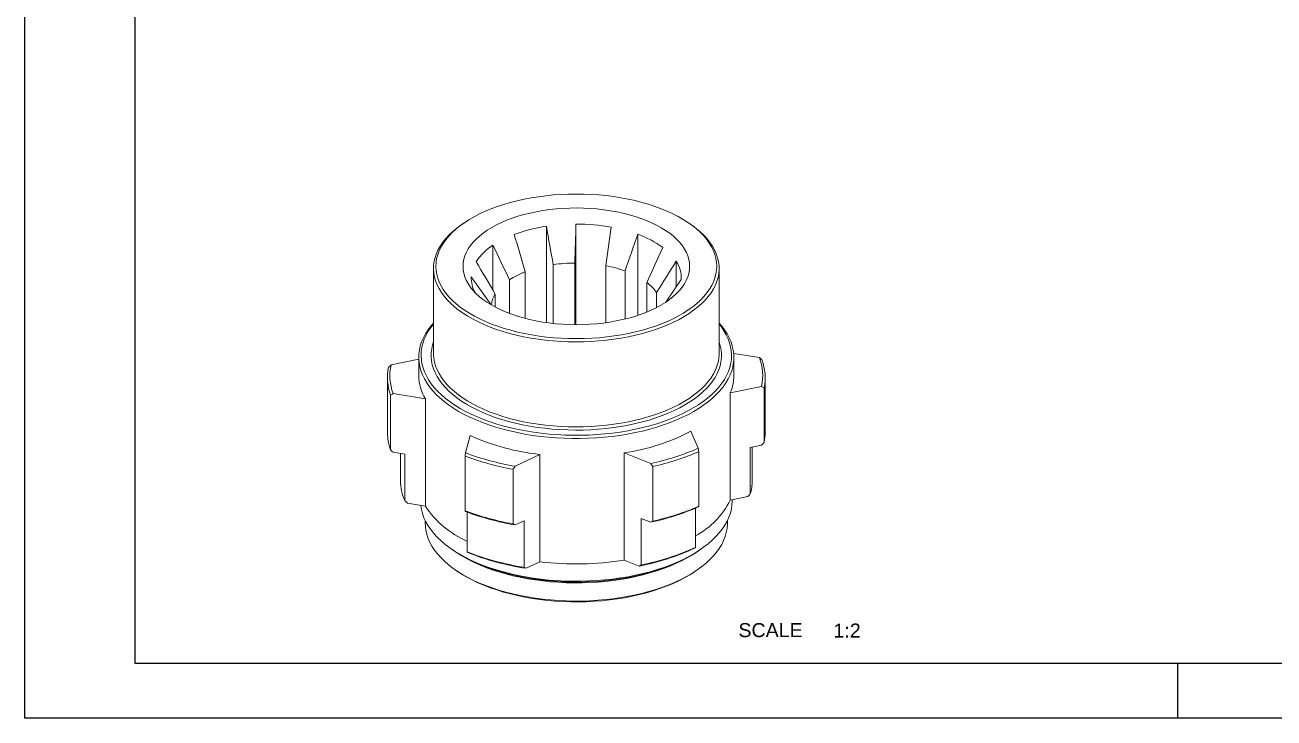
# Model space of a CAD drawing. Header units: millimetres. Extents: x 2490 to 2826, y 1138 to 1375.
# Drawn here: x 2489.9 to 2671.7, y 1138 to 1238.9 of the extents above; entities that cross this region are included whole.
import ezdxf

# ---------------------------------------------------------------- set-up
doc = ezdxf.new("R2010")
doc.units = ezdxf.units.MM
doc.linetypes.add('ACAD_ISO02W100', pattern=[15, 12, -3])
doc.linetypes.add('ACAD_ISO05W100', pattern=[33, 24, -3, 0, -3, 0, -3])
doc.layers.add('AM_8', color=40, linetype='ACAD_ISO02W100', lineweight=35)
doc.layers.add('AM_BOR', color=2, linetype='ACAD_ISO05W100', lineweight=35)
doc.styles.get("Standard").update_dxf_attribs({"font": 'arial.ttf'})

# ---------------------------------------------------------------- blocks, each defined once
blk = doc.blocks.new('A3 ZTL')
for p, q in [((19.57, 280.82), (19.57, 9.78)), ((19.57, 9.78), (401.17, 9.78))]:
    blk.add_line(p, q)
at = {"layer": 'AM_BOR', "color": 135, "linetype": 'Continuous', "lineweight": 25}
for p, q in [((0, 0), (0, 290.61)), ((410.96, 0), (0, 0))]:
    blk.add_line(p, q, dxfattribs=at)
at = {"layer": 'AM_BOR', "color": 135, "lineweight": 25}
blk.add_line((205.48, 9.78), (205.48, 0), dxfattribs=at)

msp = doc.modelspace()

# ---------------------------------------------------------------- linework, layer by layer
at = {"color": 7, "linetype": 'Continuous', "lineweight": 15}
for p, q in [((2553.796, 1210.119), (2553.521, 1209.931)), ((2565.792, 1195.593), (2565.792, 1209.624)), ((2570.094, 1195.292), (2570.094, 1209.949)), ((2586.769, 1209.931), (2586.494, 1210.119)), ((2579.095, 1196.651), (2579.095, 1208.46)), ((2558.004, 1200.288), (2558.004, 1206.864)), ((2569.926, 1204.269), (2569.926, 1195.292)), ((2584.677, 1200.774), (2584.677, 1204.53)), ((2549.348, 1203.495), (2549.348, 1191.12)), ((2562.695, 1202.986), (2562.695, 1196.207)), ((2566.777, 1195.471), (2566.777, 1204.03)), ((2574.42, 1195.582), (2574.42, 1203.878)), ((2577.24, 1203.119), (2577.24, 1196.117)), ((2590.942, 1191.12), (2590.942, 1203.495)), ((2557.733, 1198.207), (2554.853, 1202.273)), ((2554.853, 1201.869), (2554.853, 1202.273)), ((2560.421, 1196.924), (2560.421, 1201.839)), ((2580.429, 1197.144), (2580.429, 1201.442)), ((2583.165, 1198.595), (2585.437, 1201.869)), ((2558.31, 1199.759), (2558.31, 1197.868)), ((2581.845, 1199.973), (2581.845, 1197.797)), ((2543.161, 1189.452), (2547.2, 1190.285)), ((2547.2, 1190.53), (2547.2, 1187.879)), ((2596.819, 1190.504), (2593.062, 1191.113)), ((2593.09, 1187.879), (2593.09, 1190.53)), ((2542.645, 1187.584), (2542.645, 1179.628)), ((2597.129, 1186.305), (2592.565, 1185.364)), ((2597.491, 1178.13), (2597.491, 1186.085)), ((2597.645, 1179.628), (2597.645, 1187.584)), ((2543.1, 1177.064), (2543.1, 1185.019)), ((2543.471, 1185.253), (2548.161, 1184.493)), ((2548.161, 1168.876), (2548.161, 1184.493)), ((2592.565, 1169.747), (2592.565, 1185.364)), ((2554.008, 1176.629), (2554.706, 1179.136)), ((2587.896, 1177.294), (2586.83, 1179.766)), ((2595.484, 1177.421), (2597.129, 1177.761)), ((2595.484, 1170.644), (2595.484, 1177.421)), ((2595.754, 1172.557), (2595.754, 1177.477)), ((2545.162, 1176.434), (2543.471, 1176.709)), ((2544.536, 1176.536), (2544.536, 1172.557)), ((2545.162, 1169.657), (2545.162, 1176.434)), ((2553.952, 1168.18), (2553.952, 1176.136)), ((2561.222, 1174.669), (2564.846, 1176.38)), ((2564.846, 1160.764), (2564.846, 1176.38)), ((2577.126, 1161.005), (2577.126, 1176.621)), ((2580.992, 1175.056), (2577.126, 1176.621)), ((2587.98, 1168.848), (2587.98, 1176.803)), ((2560.935, 1166.283), (2560.935, 1174.238)), ((2581.298, 1166.682), (2581.298, 1174.638)), ((2592.565, 1169.747), (2595.114, 1170.273)), ((2592.832, 1169.61), (2592.832, 1169.802)), ((2548.161, 1168.876), (2545.542, 1169.301)), ((2554.259, 1162.211), (2554.259, 1167.99)), ((2587.511, 1162.863), (2587.511, 1168.581)), ((2548.145, 1166.755), (2548.145, 1166.369)), ((2562.528, 1166.741), (2561.222, 1166.124)), ((2562.528, 1159.964), (2562.528, 1166.741)), ((2579.598, 1167.075), (2580.992, 1166.511)), ((2579.598, 1160.298), (2579.598, 1167.075)), ((2592.145, 1166.369), (2592.145, 1166.755)), ((2552.01, 1162.589), (2552.559, 1162.213)), ((2587.731, 1162.213), (2588.28, 1162.589)), ((2564.846, 1160.764), (2562.822, 1159.808)), ((2577.126, 1161.005), (2579.285, 1160.131)), ((2552.559, 1159.561), (2552.834, 1159.373)), ((2587.456, 1159.373), (2587.731, 1159.561))]:
    msp.add_line(p, q, dxfattribs=at)
at = {"color": 7, "linetype": 'Continuous', "lineweight": 15, "flags": 128}
for points in [[(2560.6, 1194.473), (2561.593, 1194.221), (2562.611, 1193.996), (2563.652, 1193.801), (2564.711, 1193.634), (2565.787, 1193.498), (2566.875, 1193.391), (2567.973, 1193.315), (2569.077, 1193.27), (2570.185, 1193.256), (2571.292, 1193.272), (2572.396, 1193.32), (2573.493, 1193.398), (2574.58, 1193.506), (2575.655, 1193.645), (2576.713, 1193.814), (2577.752, 1194.011), (2578.769, 1194.238), (2579.76, 1194.492), (2580.724, 1194.774), (2581.656, 1195.082), (2582.554, 1195.416), (2583.416, 1195.774), (2584.239, 1196.156), (2585.021, 1196.56), (2585.759, 1196.986), (2586.451, 1197.431), (2587.096, 1197.895), (2587.691, 1198.376), (2588.234, 1198.874), (2588.724, 1199.385), (2589.16, 1199.91), (2589.54, 1200.446), (2589.863, 1200.991), (2590.128, 1201.545), (2590.335, 1202.106), (2590.482, 1202.671), (2590.57, 1203.24), (2590.598, 1203.81), (2590.566, 1204.38), (2590.474, 1204.949), (2590.322, 1205.514), (2590.111, 1206.074), (2589.842, 1206.628), (2589.515, 1207.173), (2589.131, 1207.708), (2588.691, 1208.231), (2588.197, 1208.742), (2587.65, 1209.238), (2587.051, 1209.718), (2586.403, 1210.181), (2585.708, 1210.625), (2584.966, 1211.049), (2584.182, 1211.452), (2583.356, 1211.832), (2582.491, 1212.188), (2581.59, 1212.52), (2580.656, 1212.827), (2579.69, 1213.106), (2578.697, 1213.359), (2577.679, 1213.583), (2576.638, 1213.779), (2575.578, 1213.945), (2574.503, 1214.082), (2573.415, 1214.188), (2572.317, 1214.264), (2571.213, 1214.31), (2570.105, 1214.324), (2568.998, 1214.307), (2567.894, 1214.26), (2566.797, 1214.182), (2565.709, 1214.073), (2564.635, 1213.934), (2563.577, 1213.766), (2562.538, 1213.568), (2561.521, 1213.342), (2560.529, 1213.087), (2559.566, 1212.805), (2558.634, 1212.497), (2557.736, 1212.164), (2556.874, 1211.805), (2556.051, 1211.423), (2555.269, 1211.019), (2554.531, 1210.594), (2553.838, 1210.148), (2553.194, 1209.684), (2552.599, 1209.203), (2552.056, 1208.706), (2551.566, 1208.194), (2551.13, 1207.67), (2550.75, 1207.134), (2550.427, 1206.588), (2550.161, 1206.034), (2549.955, 1205.474), (2549.807, 1204.908), (2549.72, 1204.34), (2549.692, 1203.769), (2549.724, 1203.199), (2549.816, 1202.631), (2549.968, 1202.065), (2550.179, 1201.505), (2550.448, 1200.952), (2550.775, 1200.407), (2551.159, 1199.872), (2551.599, 1199.348), (2552.093, 1198.837), (2552.64, 1198.341), (2553.238, 1197.861), (2553.886, 1197.399), (2554.582, 1196.955), (2555.323, 1196.531), (2556.108, 1196.128), (2556.934, 1195.748), (2557.799, 1195.391), (2558.7, 1195.059), (2559.634, 1194.753), (2560.6, 1194.473)], [(2577.845, 1211.306), (2578.712, 1211.052), (2579.548, 1210.773), (2580.35, 1210.468), (2581.114, 1210.138), (2581.838, 1209.785), (2582.52, 1209.411), (2583.156, 1209.016), (2583.745, 1208.602), (2584.284, 1208.17), (2584.772, 1207.722), (2585.206, 1207.26), (2585.586, 1206.786), (2585.909, 1206.3), (2586.174, 1205.805), (2586.381, 1205.303), (2586.529, 1204.795), (2586.617, 1204.284), (2586.645, 1203.771), (2586.613, 1203.258), (2586.52, 1202.747), (2586.368, 1202.239), (2586.157, 1201.738), (2585.887, 1201.243), (2585.56, 1200.759), (2585.176, 1200.285), (2584.738, 1199.824), (2584.246, 1199.377), (2583.703, 1198.947), (2583.111, 1198.534), (2582.471, 1198.14), (2581.786, 1197.767), (2581.059, 1197.416), (2580.292, 1197.088), (2579.488, 1196.785), (2578.649, 1196.507), (2577.78, 1196.256), (2576.883, 1196.033), (2575.961, 1195.837), (2575.019, 1195.671), (2574.058, 1195.534), (2573.083, 1195.427), (2572.097, 1195.351), (2571.104, 1195.306), (2570.108, 1195.292), (2569.112, 1195.308), (2568.12, 1195.356), (2567.135, 1195.434), (2566.16, 1195.543), (2565.201, 1195.682), (2564.26, 1195.851), (2563.34, 1196.048), (2562.444, 1196.274), (2561.577, 1196.527), (2560.742, 1196.807), (2559.94, 1197.112), (2559.176, 1197.441), (2558.452, 1197.794), (2557.77, 1198.169), (2557.134, 1198.564), (2556.545, 1198.978), (2556.006, 1199.41), (2555.518, 1199.857), (2555.083, 1200.319), (2554.704, 1200.794), (2554.381, 1201.28), (2554.116, 1201.774), (2553.909, 1202.277), (2553.761, 1202.784), (2553.673, 1203.296), (2553.645, 1203.809), (2553.677, 1204.322), (2553.77, 1204.833), (2553.922, 1205.34), (2554.133, 1205.842), (2554.403, 1206.336), (2554.73, 1206.821), (2555.114, 1207.295), (2555.552, 1207.756), (2556.044, 1208.202), (2556.587, 1208.633), (2557.179, 1209.046), (2557.819, 1209.439), (2558.504, 1209.812), (2559.231, 1210.163), (2559.998, 1210.491), (2560.802, 1210.794), (2561.64, 1211.072), (2562.51, 1211.323), (2563.407, 1211.547), (2564.328, 1211.742), (2565.271, 1211.909), (2566.232, 1212.045), (2567.207, 1212.152), (2568.193, 1212.228), (2569.185, 1212.273), (2570.182, 1212.288), (2571.178, 1212.271), (2572.17, 1212.224), (2573.155, 1212.145), (2574.129, 1212.036), (2575.089, 1211.897), (2576.03, 1211.729), (2576.95, 1211.531), (2577.845, 1211.306)], [(2560.439, 1194.022), (2559.466, 1194.304), (2558.523, 1194.612), (2557.614, 1194.946), (2556.741, 1195.305), (2555.907, 1195.688), (2555.114, 1196.092), (2554.364, 1196.519), (2553.66, 1196.965), (2553.003, 1197.43), (2552.396, 1197.913), (2551.84, 1198.411), (2551.336, 1198.925), (2550.887, 1199.451), (2550.493, 1199.99), (2550.156, 1200.538), (2549.877, 1201.095), (2549.656, 1201.659), (2549.494, 1202.228), (2549.392, 1202.8), (2549.349, 1203.375), (2549.367, 1203.95), (2549.444, 1204.524), (2549.581, 1205.095), (2549.778, 1205.661), (2550.033, 1206.221), (2550.346, 1206.773), (2550.716, 1207.316), (2551.142, 1207.847), (2551.623, 1208.366), (2552.157, 1208.871), (2552.744, 1209.361), (2553.38, 1209.833), (2553.521, 1209.931)], [(2586.769, 1209.931), (2586.964, 1209.795), (2587.597, 1209.321), (2588.179, 1208.83), (2588.709, 1208.324), (2589.185, 1207.804), (2589.607, 1207.271), (2589.972, 1206.728), (2590.28, 1206.175), (2590.531, 1205.614), (2590.722, 1205.048), (2590.854, 1204.476), (2590.927, 1203.903), (2590.939, 1203.327), (2590.892, 1202.753), (2590.784, 1202.18), (2590.618, 1201.612), (2590.392, 1201.048), (2590.108, 1200.492), (2589.766, 1199.945), (2589.368, 1199.407), (2588.914, 1198.882), (2588.406, 1198.37), (2587.846, 1197.872), (2587.234, 1197.391), (2586.573, 1196.927), (2585.865, 1196.482), (2585.112, 1196.058), (2584.315, 1195.655), (2583.477, 1195.275), (2582.601, 1194.918), (2581.689, 1194.586), (2580.744, 1194.279), (2579.769, 1194), (2578.765, 1193.747), (2577.737, 1193.523), (2576.687, 1193.328), (2575.618, 1193.161), (2574.533, 1193.025), (2573.435, 1192.919), (2572.328, 1192.843), (2571.215, 1192.798), (2570.099, 1192.784), (2568.982, 1192.801), (2567.869, 1192.848), (2566.763, 1192.926), (2565.667, 1193.035), (2564.583, 1193.174), (2563.515, 1193.343), (2562.467, 1193.541), (2561.44, 1193.767), (2560.439, 1194.022)], [(2559.436, 1180.079), (2558.414, 1180.374), (2557.423, 1180.696), (2556.464, 1181.043), (2555.541, 1181.415), (2554.657, 1181.811), (2553.813, 1182.23), (2553.011, 1182.67), (2552.254, 1183.131), (2551.544, 1183.611), (2550.882, 1184.109), (2550.271, 1184.624), (2549.711, 1185.155), (2549.205, 1185.699), (2548.753, 1186.256), (2548.357, 1186.824), (2548.018, 1187.402), (2547.737, 1187.988), (2547.514, 1188.581), (2547.35, 1189.178), (2547.246, 1189.779), (2547.201, 1190.383), (2547.217, 1190.986), (2547.292, 1191.589), (2547.426, 1192.188), (2547.62, 1192.783), (2547.873, 1193.373), (2548.184, 1193.955), (2548.552, 1194.528), (2548.977, 1195.091), (2549.348, 1195.523)], [(2549.348, 1195.383), (2548.967, 1194.891), (2548.588, 1194.324), (2548.267, 1193.748), (2548.004, 1193.164), (2547.8, 1192.574), (2547.655, 1191.979), (2547.569, 1191.381), (2547.543, 1190.782), (2547.578, 1190.183), (2547.672, 1189.585), (2547.826, 1188.991), (2548.039, 1188.402), (2548.31, 1187.819), (2548.64, 1187.244), (2549.026, 1186.678), (2549.468, 1186.124), (2549.966, 1185.582), (2550.517, 1185.054), (2551.119, 1184.541), (2551.773, 1184.045), (2552.475, 1183.567), (2553.224, 1183.108), (2554.017, 1182.67), (2554.854, 1182.253), (2555.731, 1181.859), (2556.646, 1181.489), (2557.597, 1181.143), (2558.582, 1180.823), (2559.597, 1180.53)], [(2590.942, 1195.523), (2591.318, 1195.085), (2591.742, 1194.522), (2592.109, 1193.949), (2592.42, 1193.367), (2592.672, 1192.777), (2592.865, 1192.182), (2592.999, 1191.582), (2593.074, 1190.98), (2593.088, 1190.376), (2593.043, 1189.773), (2592.938, 1189.172), (2592.774, 1188.574), (2592.55, 1187.982), (2592.268, 1187.396), (2591.929, 1186.818), (2591.532, 1186.25), (2591.08, 1185.693), (2590.573, 1185.149), (2590.013, 1184.619), (2589.401, 1184.104), (2588.739, 1183.606), (2588.028, 1183.126), (2587.271, 1182.665), (2586.469, 1182.225), (2585.624, 1181.807), (2584.739, 1181.411), (2583.816, 1181.039), (2582.857, 1180.692), (2581.865, 1180.371), (2580.843, 1180.076), (2579.792, 1179.808), (2578.717, 1179.568), (2577.619, 1179.357), (2576.501, 1179.175), (2575.367, 1179.023), (2574.219, 1178.901), (2573.061, 1178.809), (2571.895, 1178.747), (2570.725, 1178.717), (2569.553, 1178.717), (2568.382, 1178.748), (2567.217, 1178.809), (2566.058, 1178.902), (2564.911, 1179.024), (2563.777, 1179.177), (2562.66, 1179.359), (2561.562, 1179.571), (2560.487, 1179.811), (2559.436, 1180.079)], [(2559.597, 1180.53), (2560.64, 1180.264), (2561.708, 1180.026), (2562.799, 1179.816), (2563.909, 1179.636), (2565.035, 1179.486), (2566.175, 1179.365), (2567.326, 1179.275), (2568.484, 1179.216), (2569.647, 1179.187), (2570.811, 1179.189), (2571.973, 1179.223), (2573.13, 1179.286), (2574.279, 1179.381), (2575.418, 1179.506), (2576.542, 1179.66), (2577.65, 1179.845), (2578.737, 1180.058), (2579.802, 1180.301), (2580.841, 1180.571), (2581.852, 1180.868), (2582.832, 1181.191), (2583.778, 1181.54), (2584.688, 1181.914), (2585.559, 1182.312), (2586.39, 1182.732), (2587.177, 1183.173), (2587.919, 1183.635), (2588.614, 1184.116), (2589.26, 1184.614), (2589.856, 1185.129), (2590.399, 1185.659), (2590.889, 1186.203), (2591.323, 1186.759), (2591.701, 1187.326), (2592.022, 1187.902), (2592.286, 1188.486), (2592.49, 1189.076), (2592.635, 1189.671), (2592.721, 1190.269), (2592.746, 1190.868), (2592.712, 1191.468), (2592.618, 1192.065), (2592.464, 1192.659), (2592.251, 1193.249), (2591.98, 1193.831), (2591.65, 1194.406), (2591.264, 1194.972), (2590.942, 1195.383)], [(2560.279, 1181.195), (2559.298, 1181.479), (2558.347, 1181.79), (2557.43, 1182.126), (2556.549, 1182.487), (2555.707, 1182.872), (2554.906, 1183.279), (2554.147, 1183.707), (2553.434, 1184.156), (2552.769, 1184.623), (2552.153, 1185.108), (2551.587, 1185.61), (2551.075, 1186.126), (2550.616, 1186.655), (2550.213, 1187.196), (2549.866, 1187.748), (2549.577, 1188.308), (2549.346, 1188.875), (2549.174, 1189.448), (2549.061, 1190.025), (2549.009, 1190.604), (2549.016, 1191.184), (2549.083, 1191.762), (2549.209, 1192.338), (2549.348, 1192.781)], [(2590.942, 1192.781), (2590.944, 1192.775), (2591.116, 1192.202), (2591.228, 1191.625), (2591.281, 1191.046), (2591.274, 1190.466), (2591.207, 1189.888), (2591.08, 1189.312), (2590.894, 1188.74), (2590.649, 1188.174), (2590.346, 1187.616), (2589.986, 1187.067), (2589.57, 1186.528), (2589.098, 1186.002), (2588.573, 1185.489), (2587.995, 1184.991), (2587.367, 1184.51), (2586.69, 1184.047), (2585.966, 1183.603), (2585.198, 1183.18), (2584.386, 1182.778), (2583.535, 1182.399), (2582.645, 1182.044), (2581.72, 1181.714), (2580.762, 1181.41), (2579.774, 1181.132), (2578.759, 1180.882), (2577.719, 1180.66), (2576.658, 1180.466), (2575.578, 1180.303), (2574.483, 1180.169), (2573.376, 1180.065), (2572.259, 1179.991), (2571.137, 1179.949), (2570.011, 1179.937), (2568.886, 1179.956), (2567.765, 1180.006), (2566.65, 1180.087), (2565.546, 1180.198), (2564.454, 1180.339), (2563.378, 1180.51), (2562.322, 1180.71), (2561.288, 1180.939), (2560.279, 1181.195)], [(2549.348, 1191.12), (2549.349, 1191), (2549.392, 1190.425), (2549.494, 1189.852), (2549.656, 1189.283), (2549.877, 1188.719), (2550.156, 1188.163), (2550.493, 1187.614), (2550.887, 1187.076), (2551.336, 1186.55), (2551.84, 1186.036), (2552.396, 1185.537), (2553.003, 1185.055), (2553.66, 1184.59), (2554.364, 1184.143), (2555.114, 1183.717), (2555.907, 1183.312), (2556.741, 1182.93), (2557.614, 1182.571), (2558.523, 1182.237), (2559.466, 1181.929), (2560.439, 1181.647)], [(2560.439, 1181.647), (2561.44, 1181.392), (2562.467, 1181.165), (2563.515, 1180.967), (2564.583, 1180.799), (2565.667, 1180.66), (2566.763, 1180.551), (2567.869, 1180.473), (2568.982, 1180.425), (2570.099, 1180.409), (2571.215, 1180.423), (2572.328, 1180.468), (2573.435, 1180.543), (2574.533, 1180.65), (2575.618, 1180.786), (2576.687, 1180.952), (2577.737, 1181.148), (2578.765, 1181.372), (2579.769, 1181.624), (2580.744, 1181.904), (2581.689, 1182.21), (2582.601, 1182.542), (2583.477, 1182.899), (2584.315, 1183.28), (2585.112, 1183.683), (2585.865, 1184.107), (2586.573, 1184.552), (2587.234, 1185.015), (2587.846, 1185.497), (2588.406, 1185.994), (2588.914, 1186.506), (2589.368, 1187.032), (2589.766, 1187.569), (2590.108, 1188.117), (2590.392, 1188.673), (2590.618, 1189.236), (2590.784, 1189.805), (2590.892, 1190.377), (2590.939, 1190.952), (2590.942, 1191.12)], [(2547.49, 1168.985), (2547.492, 1168.965), (2547.586, 1168.366), (2547.741, 1167.769), (2547.954, 1167.178), (2548.227, 1166.592), (2548.558, 1166.015), (2548.946, 1165.448), (2549.39, 1164.891), (2549.889, 1164.347), (2550.442, 1163.817), (2551.047, 1163.302), (2551.703, 1162.804), (2552.408, 1162.324), (2553.159, 1161.864), (2553.956, 1161.424), (2554.796, 1161.005), (2555.676, 1160.61), (2556.595, 1160.238), (2557.55, 1159.891), (2558.538, 1159.57), (2559.557, 1159.276), (2560.604, 1159.009), (2561.676, 1158.77), (2562.771, 1158.56), (2563.885, 1158.379), (2565.016, 1158.228), (2566.16, 1158.107), (2567.315, 1158.017), (2568.478, 1157.957), (2569.645, 1157.928), (2570.813, 1157.93), (2571.98, 1157.964), (2573.141, 1158.028), (2574.295, 1158.122), (2575.438, 1158.248), (2576.567, 1158.403), (2577.678, 1158.588), (2578.77, 1158.803), (2579.839, 1159.046), (2580.882, 1159.317), (2581.896, 1159.615), (2582.88, 1159.94), (2583.83, 1160.29), (2584.743, 1160.665), (2585.618, 1161.064), (2586.451, 1161.486), (2587.242, 1161.929), (2587.987, 1162.393), (2588.685, 1162.875), (2589.333, 1163.376), (2589.931, 1163.893), (2590.476, 1164.425), (2590.967, 1164.971), (2591.404, 1165.529), (2591.783, 1166.098), (2592.106, 1166.676), (2592.37, 1167.263), (2592.575, 1167.855), (2592.721, 1168.452), (2592.806, 1169.052), (2592.832, 1169.61)], [(2548.145, 1166.369), (2548.161, 1165.938), (2548.235, 1165.346), (2548.369, 1164.757), (2548.562, 1164.172), (2548.815, 1163.593), (2549.126, 1163.022), (2549.495, 1162.46), (2549.921, 1161.909), (2550.402, 1161.37), (2550.937, 1160.845), (2551.525, 1160.334), (2552.163, 1159.841), (2552.851, 1159.365), (2553.587, 1158.909), (2554.368, 1158.472), (2555.192, 1158.058), (2556.057, 1157.666), (2556.96, 1157.298), (2557.9, 1156.955), (2558.873, 1156.638), (2559.878, 1156.348), (2560.91, 1156.085), (2561.968, 1155.85), (2563.048, 1155.644), (2564.147, 1155.467), (2565.263, 1155.321), (2566.393, 1155.204), (2567.532, 1155.118), (2568.679, 1155.063), (2569.83, 1155.039), (2570.982, 1155.046), (2572.131, 1155.084), (2573.275, 1155.153), (2574.411, 1155.253), (2575.534, 1155.383), (2576.643, 1155.544), (2577.734, 1155.734), (2578.805, 1155.953), (2579.851, 1156.201), (2580.871, 1156.476), (2581.862, 1156.779), (2582.82, 1157.108), (2583.744, 1157.462), (2584.63, 1157.841), (2585.477, 1158.243), (2586.282, 1158.667), (2587.042, 1159.113), (2587.756, 1159.578), (2588.422, 1160.062), (2589.038, 1160.564), (2589.602, 1161.081), (2590.113, 1161.613), (2590.569, 1162.157), (2590.969, 1162.714), (2591.312, 1163.28), (2591.596, 1163.855), (2591.823, 1164.437), (2591.989, 1165.023), (2592.096, 1165.614), (2592.143, 1166.207), (2592.145, 1166.369)], [(2587.731, 1162.213), (2587.042, 1161.765), (2586.282, 1161.319), (2585.477, 1160.895), (2584.63, 1160.493), (2583.744, 1160.114), (2582.82, 1159.76), (2581.862, 1159.431), (2580.871, 1159.128), (2579.851, 1158.852), (2578.805, 1158.605), (2577.734, 1158.386), (2576.643, 1158.196), (2575.534, 1158.035), (2574.411, 1157.905), (2573.275, 1157.805), (2572.131, 1157.736), (2570.982, 1157.698), (2569.83, 1157.691), (2568.679, 1157.715), (2567.532, 1157.77), (2566.393, 1157.856), (2565.263, 1157.973), (2564.147, 1158.119), (2563.048, 1158.296), (2561.968, 1158.502), (2560.91, 1158.737), (2559.878, 1159), (2558.873, 1159.29), (2557.9, 1159.607), (2556.96, 1159.95), (2556.057, 1160.318), (2555.192, 1160.71), (2554.368, 1161.124), (2553.587, 1161.56), (2552.851, 1162.017), (2552.559, 1162.213)], [(2587.456, 1159.373), (2587.291, 1159.261), (2586.569, 1158.804), (2585.801, 1158.368), (2584.99, 1157.953), (2584.137, 1157.561), (2583.245, 1157.193), (2582.317, 1156.849), (2581.354, 1156.531), (2580.361, 1156.24), (2579.339, 1155.976), (2578.291, 1155.74), (2577.221, 1155.533), (2576.131, 1155.355), (2575.024, 1155.207), (2573.904, 1155.09), (2572.773, 1155.003), (2571.635, 1154.947), (2570.492, 1154.922), (2569.349, 1154.928), (2568.208, 1154.965), (2567.072, 1155.033), (2565.945, 1155.132), (2564.83, 1155.262), (2563.729, 1155.421), (2562.647, 1155.61), (2561.585, 1155.829), (2560.547, 1156.076), (2559.536, 1156.351), (2558.554, 1156.653), (2557.605, 1156.981), (2556.691, 1157.334), (2555.814, 1157.712), (2554.977, 1158.113), (2554.182, 1158.537), (2553.432, 1158.981), (2552.834, 1159.373)]]:
    msp.add_lwpolyline(points, dxfattribs=at)
at = {"color": 8, "linetype": 'Continuous', "lineweight": 15, "flags": 128}
msp.add_lwpolyline([(2552.284, 1162.401), (2552.995, 1161.939), (2553.762, 1161.491), (2554.572, 1161.063), (2555.425, 1160.658), (2556.317, 1160.276), (2557.247, 1159.919), (2558.211, 1159.587), (2559.208, 1159.281), (2560.234, 1159.002), (2561.286, 1158.751), (2562.363, 1158.528), (2563.461, 1158.335), (2564.576, 1158.171), (2565.707, 1158.037), (2566.85, 1157.934), (2568.001, 1157.861), (2569.158, 1157.819), (2570.318, 1157.808), (2571.478, 1157.828), (2572.634, 1157.879), (2573.783, 1157.961), (2574.922, 1158.074), (2576.049, 1158.217), (2577.159, 1158.389), (2578.251, 1158.592), (2579.321, 1158.823), (2580.366, 1159.082), (2581.383, 1159.369), (2582.37, 1159.683), (2583.325, 1160.023), (2584.243, 1160.388), (2585.124, 1160.777), (2585.964, 1161.189), (2586.762, 1161.622), (2587.515, 1162.077), (2588.005, 1162.401)], dxfattribs=at)
at = {"color": 7, "linetype": 'Continuous', "lineweight": 15}
for centre, radius, start, end in [((2569.194, 1186.531), 23.342, 98.37979, 110.25548), ((2570.186, 1181.343), 28.606, 79.81768, 90.18359), ((2574.193, 1194.724), 14.584, 54.09218, 70.35936), ((2562.411, 1199.96), 8.191, 122.55184, 146.49638), ((2570.121, 1180.89), 23.381, 90.47897, 98.22292), ((2580.935, 1202.023), 4.505, 358.03629, 33.8152), ((2567.056, 1191.512), 12.275, 110.81303, 122.72163), ((2571.033, 1185.68), 18.51, 70.40672, 79.45772), ((2559.243, 1202.103), 4.393, 177.78006, 208.91673), ((2576.641, 1196.374), 6.327, 34.67486, 53.22256), ((2561.476, 1197.823), 3.711, 148.56677, 174.75806), ((2589.922, 1187.883), 7.377, 347.64947, 20.80464), ((2590.184, 1187.588), 7.459, 348.3777, 20.07641), ((2550.105, 1187.58), 7.459, 168.3777, 200.07641), ((2550.367, 1187.874), 7.377, 167.64947, 200.80464), ((2553.882, 1187.947), 6.683, 180.59064, 211.12657), ((2586.667, 1187.909), 6.423, 336.65777, 359.73219), ((2550.219, 1179.648), 7.574, 180.15058, 199.95344), ((2568.511, 1209.898), 33.717, 245.83094, 263.76003), ((2572.524, 1207.362), 31.084, 278.51272, 297.40082), ((2590.25, 1179.633), 7.394, 348.27342, 359.96569), ((2573.103, 1211.168), 36.963, 282.32284, 293.5907), ((2568.135, 1214.527), 40.927, 249.72402, 259.86696), ((2568.165, 1214.466), 40.398, 249.48642, 260.10455), ((2573.145, 1211.185), 37.446, 282.57502, 293.33853), ((2551.753, 1172.599), 7.217, 180.33272, 204.04808), ((2588.805, 1172.565), 6.949, 343.95582, 359.93387), ((2581.807, 1175.128), 12.028, 298.31041, 333.42585), ((2560.018, 1176.751), 14.234, 213.58992, 246.13466), ((2568.135, 1206.571), 40.927, 249.72402, 259.86696), ((2568.165, 1205.921), 40.398, 249.48642, 260.10455), ((2573.103, 1202.623), 36.963, 282.32284, 293.5907), ((2573.145, 1203.23), 37.446, 282.57502, 293.33853), ((2572.865, 1193.816), 34.292, 280.7895, 295.12404), ((2572.909, 1194.429), 34.78, 281.08848, 294.82507), ((2568.299, 1197.533), 38.01, 248.32346, 261.26751), ((2568.33, 1196.877), 37.476, 248.0418, 261.54917), ((2570.137, 1204.183), 43.741, 263.0524, 279.19396)]:
    msp.add_arc(centre, radius, start, end, dxfattribs=at)
for points in [[(2566.777, 1204.03), (2566.449, 1205.894), (2566.12, 1207.759), (2565.792, 1209.624)], [(2570.094, 1209.949), (2570.038, 1208.056), (2569.982, 1206.163), (2569.926, 1204.269)], [(2561.113, 1208.429), (2561.64, 1206.615), (2562.167, 1204.8), (2562.695, 1202.986)], [(2574.42, 1203.878), (2574.694, 1205.752), (2574.969, 1207.625), (2575.243, 1209.499)], [(2579.095, 1208.46), (2578.477, 1206.68), (2577.859, 1204.899), (2577.24, 1203.119)], [(2560.421, 1201.839), (2559.615, 1203.514), (2558.809, 1205.189), (2558.004, 1206.864)], [(2580.429, 1201.442), (2581.202, 1203.14), (2581.974, 1204.838), (2582.747, 1206.537)], [(2555.581, 1204.481), (2556.49, 1202.907), (2557.4, 1201.333), (2558.31, 1199.759)], [(2584.677, 1204.53), (2583.733, 1203.011), (2582.789, 1201.492), (2581.845, 1199.973)], [(2596.819, 1190.504), (2596.943, 1190.385), (2597.066, 1190.267), (2597.19, 1190.149)], [(2542.799, 1189.082), (2542.92, 1189.206), (2543.04, 1189.329), (2543.161, 1189.452)], [(2597.491, 1186.085), (2597.37, 1186.159), (2597.25, 1186.232), (2597.129, 1186.305)], [(2543.471, 1185.253), (2543.347, 1185.175), (2543.223, 1185.097), (2543.1, 1185.019)], [(2543.1, 1177.064), (2543.223, 1176.945), (2543.347, 1176.827), (2543.471, 1176.709)], [(2587.896, 1177.294), (2587.924, 1177.13), (2587.952, 1176.967), (2587.98, 1176.803)], [(2597.129, 1177.761), (2597.25, 1177.884), (2597.37, 1178.007), (2597.491, 1178.13)], [(2553.952, 1176.136), (2553.971, 1176.3), (2553.989, 1176.465), (2554.008, 1176.629)], [(2581.298, 1174.638), (2581.196, 1174.777), (2581.094, 1174.917), (2580.992, 1175.056)], [(2561.222, 1174.669), (2561.126, 1174.525), (2561.031, 1174.382), (2560.935, 1174.238)], [(2545.162, 1169.657), (2545.288, 1169.539), (2545.415, 1169.42), (2545.542, 1169.301)], [(2595.114, 1170.273), (2595.237, 1170.397), (2595.36, 1170.52), (2595.484, 1170.644)], [(2554.008, 1168.084), (2553.989, 1168.116), (2553.971, 1168.148), (2553.952, 1168.18)], [(2587.98, 1168.848), (2587.952, 1168.814), (2587.924, 1168.782), (2587.896, 1168.749)], [(2560.935, 1166.283), (2561.031, 1166.23), (2561.126, 1166.177), (2561.222, 1166.124)], [(2580.992, 1166.511), (2581.094, 1166.568), (2581.196, 1166.625), (2581.298, 1166.682)], [(2587.511, 1162.863), (2587.483, 1162.831), (2587.454, 1162.8), (2587.425, 1162.769)], [(2554.316, 1162.12), (2554.297, 1162.15), (2554.278, 1162.18), (2554.259, 1162.211)], [(2562.528, 1159.964), (2562.626, 1159.912), (2562.724, 1159.86), (2562.822, 1159.808)], [(2579.285, 1160.131), (2579.389, 1160.186), (2579.494, 1160.242), (2579.598, 1160.298)]]:
    msp.add_open_spline(points, degree=3, dxfattribs=at)

# ---------------------------------------------------------------- block references
at = {"linetype": 'ByBlock', "lineweight": 0, "xscale": 0.8167500000000001, "yscale": 0.8167500000000001, "zscale": 0.8167500000000001}
msp.add_blockref('A3 ZTL', (2489.857, 1138.007), dxfattribs=at)

# ---------------------------------------------------------------- texts
at = {"layer": 'AM_8', "color": 0, "linetype": 'Continuous'}
for s, p in [('SCALE', (2593.752, 1149.784)), ('1:2', (2607.595, 1149.728))]:
    msp.add_text(s, height=2.0419, dxfattribs=at).set_placement(p)

doc.saveas('drawing.dxf')
